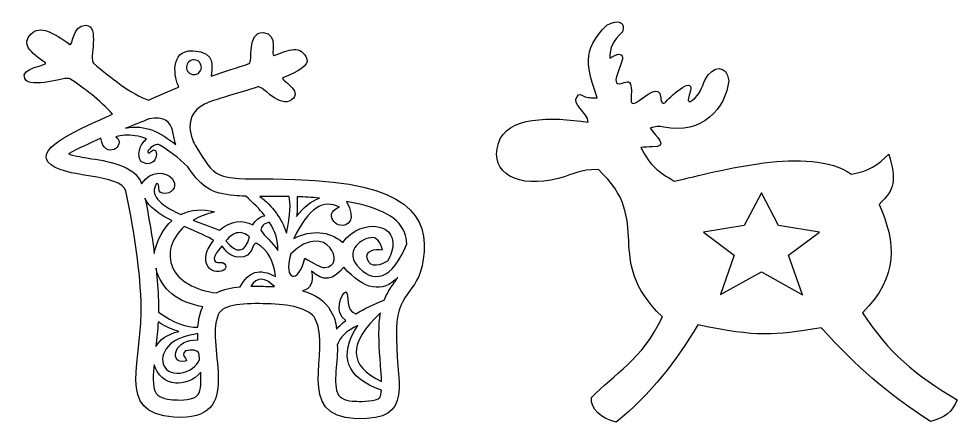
# Model space of a CAD drawing. Header units: centimetres. Extents: x -1 to 124, y -94 to 8.
# Drawn here: x -1.25 to 22.6, y -48.22 to -37.97 of the extents above; entities that cross this region are included whole.
import ezdxf

# ---------------------------------------------------------------- set-up
doc = ezdxf.new("R2010")
doc.units = ezdxf.units.CM
doc.header["$MEASUREMENT"] = 0
doc.layers.add('layer 1', color=7, linetype='Continuous')

msp = doc.modelspace()

# ---------------------------------------------------------------- linework, layer by layer
at = {"layer": 'layer 1', "color": 250}
for points, knots in [([(8.34876, -45.8409), (8.37906, -44.80028), (8.97801, -44.9919), (9.05095, -43.88653), (9.05095, -43.88653), (9.12353, -42.7867), (8.34916, -42.04105), (5.21738, -42.03759), (5.21738, -42.03759), (3.69944, -42.03591), (3.77544, -42.04105), (3.23467, -41.18235), (3.23467, -41.18235), (3.20089, -41.12873), (2.79619, -40.36861), (3.61107, -40.07489), (3.61107, -40.07489), (3.82058, -39.99936), (4.32861, -39.8615), (4.8297, -39.69828), (4.8297, -39.69828), (4.95111, -39.65876), (5.37666, -40.25135), (5.68721, -40.02638), (5.68721, -40.02638), (5.99773, -39.80138), (5.3779, -39.50528), (5.46518, -39.46946), (5.46518, -39.46946), (5.85471, -39.30956), (6.13063, -39.14216), (6.07415, -38.99371), (6.07415, -38.99371), (5.9265, -38.6058), (5.61757, -38.76175), (5.23922, -38.89589), (5.23922, -38.89589), (5.13323, -38.93348), (5.38217, -38.34375), (4.96208, -38.31859), (4.96208, -38.31859), (4.54198, -38.29346), (4.71043, -39.07384), (4.60882, -39.10659), (4.60882, -39.10659), (4.30678, -39.20393), (3.97992, -39.30711), (3.64041, -39.42101), (3.64041, -39.42101), (3.64861, -39.26635), (3.80546, -38.79105), (3.18334, -38.77788), (3.18334, -38.77788), (2.56121, -38.76471), (2.71347, -39.48469), (2.82067, -39.70306), (2.82067, -39.70306), (2.57809, -39.79629), (2.28978, -39.92351), (2.04858, -40.0327), (2.04858, -40.0327), (1.60508, -39.88089), (1.11293, -39.48004), (0.65022, -39.09709), (0.65022, -39.09709), (0.53644, -39.00289), (0.82176, -38.13699), (0.45998, -38.1314), (0.45998, -38.1314), (0.09822, -38.1258), (0.13829, -38.68058), (0.05356, -38.61743), (0.05356, -38.61743), (-0.36413, -38.30608), (-0.71862, -38.12979), (-0.93339, -38.34968), (-0.93339, -38.34968), (-1.18317, -38.60543), (-0.96726, -38.81693), (-0.56577, -39.08651), (-0.56577, -39.08651), (-0.47089, -39.1502), (-1.24506, -39.20453), (-1.09196, -39.48705), (-1.09196, -39.48705), (-0.93887, -39.76959), (-0.05132, -39.41841), (0.05502, -39.48946), (0.05502, -39.48946), (0.39728, -39.71808), (0.82588, -40.03993), (1.13919, -40.39234), (1.13919, -40.39234), (0.33144, -40.75319), (-0.81177, -41.23135), (-0.50041, -41.60771), (-0.50041, -41.60771), (-0.14191, -42.04108), (1.37192, -41.88735), (1.47201, -42.34604), (1.47201, -42.34604), (1.66283, -43.22064), (1.81942, -44.18119), (1.86214, -45.15103), (1.86214, -45.15103), (1.92841, -46.65419), (1.17196, -48.00175), (2.69823, -48.09178), (2.69823, -48.09178), (4.5587, -48.20151), (3.46661, -46.33909), (3.82069, -45.49053), (3.82069, -45.49053), (3.94317, -45.19698), (4.51986, -45.1997), (5.06775, -45.20841), (5.06775, -45.20841), (5.60235, -45.21693), (6.14425, -45.3206), (6.28765, -45.59216), (6.28765, -45.59216), (6.71596, -46.40328), (5.71702, -48.07618), (7.33145, -48.12943), (7.33145, -48.12943), (8.87033, -48.18021), (8.30862, -47.22018), (8.34876, -45.8409)], [0, 0, 0, 0, 0.03030303, 0.03030303, 0.03030303, 0.03030303, 0.06060606, 0.06060606, 0.06060606, 0.06060606, 0.09090909, 0.09090909, 0.09090909, 0.09090909, 0.12121212, 0.12121212, 0.12121212, 0.12121212, 0.15151515, 0.15151515, 0.15151515, 0.15151515, 0.18181818, 0.18181818, 0.18181818, 0.18181818, 0.21212121, 0.21212121, 0.21212121, 0.21212121, 0.24242424, 0.24242424, 0.24242424, 0.24242424, 0.27272727, 0.27272727, 0.27272727, 0.27272727, 0.3030303, 0.3030303, 0.3030303, 0.3030303, 0.33333333, 0.33333333, 0.33333333, 0.33333333, 0.36363636, 0.36363636, 0.36363636, 0.36363636, 0.39393939, 0.39393939, 0.39393939, 0.39393939, 0.42424242, 0.42424242, 0.42424242, 0.42424242, 0.45454545, 0.45454545, 0.45454545, 0.45454545, 0.48484848, 0.48484848, 0.48484848, 0.48484848, 0.51515152, 0.51515152, 0.51515152, 0.51515152, 0.54545455, 0.54545455, 0.54545455, 0.54545455, 0.57575758, 0.57575758, 0.57575758, 0.57575758, 0.60606061, 0.60606061, 0.60606061, 0.60606061, 0.63636364, 0.63636364, 0.63636364, 0.63636364, 0.66666667, 0.66666667, 0.66666667, 0.66666667, 0.6969697, 0.6969697, 0.6969697, 0.6969697, 0.72727273, 0.72727273, 0.72727273, 0.72727273, 0.75757576, 0.75757576, 0.75757576, 0.75757576, 0.78787879, 0.78787879, 0.78787879, 0.78787879, 0.81818182, 0.81818182, 0.81818182, 0.81818182, 0.84848485, 0.84848485, 0.84848485, 0.84848485, 0.87878788, 0.87878788, 0.87878788, 0.87878788, 0.90909091, 0.90909091, 0.90909091, 0.90909091, 0.93939394, 0.93939394, 0.93939394, 0.93939394, 1, 1, 1, 1]), ([(13.47894, -41.79763), (14.91706, -43.1109), (13.55545, -44.05929), (15.10542, -45.54191), (15.10542, -45.54191), (14.60495, -46.62056), (13.87325, -46.99713), (13.30441, -47.59351), (13.30441, -47.59351), (13.27494, -47.89079), (13.55125, -48.12355), (13.93386, -48.21916), (13.93386, -48.21916), (14.8104, -47.51792), (15.47127, -46.63226), (16.00492, -45.74707), (16.00492, -45.74707), (17.55624, -46.05739), (17.89579, -46.02571), (19.14092, -45.81621), (19.14092, -45.81621), (20.07832, -46.83795), (20.74584, -47.43449), (21.91527, -48.1977), (21.91527, -48.1977), (22.30215, -48.10182), (22.46501, -47.96357), (22.59674, -47.64712), (22.59674, -47.64712), (21.50879, -47.01652), (20.86183, -46.45597), (20.19135, -45.43767), (20.19135, -45.43767), (21.11679, -44.51263), (21.03789, -43.64707), (20.61094, -42.68373), (20.61094, -42.68373), (21.02525, -42.29888), (21.04189, -42.06877), (20.86276, -41.40605), (20.86276, -41.40605), (20.58008, -41.67635), (20.34203, -41.85279), (19.90968, -41.91319), (19.90968, -41.91319), (18.81363, -41.17819), (16.57979, -41.83448), (15.40749, -42.09131), (15.40749, -42.09131), (14.97796, -41.84306), (14.83054, -41.734), (14.55607, -41.24143), (14.55607, -41.24143), (14.63993, -41.22928), (14.76755, -41.22036), (14.84701, -41.22202), (14.84701, -41.22202), (15.30789, -41.2317), (14.93028, -40.93814), (14.79918, -40.75056), (14.79918, -40.75056), (14.92413, -40.69414), (15.03079, -40.6945), (15.13916, -40.7174), (15.13916, -40.7174), (16.12423, -40.92558), (16.71522, -40.23877), (16.79186, -39.54246), (16.79186, -39.54246), (16.75835, -39.12459), (16.37558, -39.14767), (16.19633, -39.50919), (16.19633, -39.50919), (16.09475, -39.73265), (16.07759, -39.86148), (15.87243, -40.03523), (15.87243, -40.03523), (15.69831, -40.15954), (15.78093, -39.93359), (15.79716, -39.88476), (15.79716, -39.88476), (15.97633, -39.34546), (15.33706, -39.90491), (15.19672, -40.07353), (15.19672, -40.07353), (15.11674, -40.16961), (15.07492, -40.08568), (15.06447, -39.97212), (15.06447, -39.97212), (15.03175, -39.61723), (14.68308, -39.93015), (14.4938, -40.06047), (14.4938, -40.06047), (14.1591, -40.29093), (14.41653, -39.79639), (14.26901, -39.58244), (14.26901, -39.58244), (14.24593, -39.54898), (14.20013, -39.56774), (14.13363, -39.58996), (14.13363, -39.58996), (13.92097, -39.66107), (13.8972, -39.57881), (13.9525, -39.41708), (13.9525, -39.41708), (13.9525, -39.41708), (14.07984, -39.04475), (14.07984, -39.04475), (14.07984, -39.04475), (14.1148, -38.90507), (14.06217, -38.81887), (13.899, -38.89647), (13.899, -38.89647), (13.85505, -38.91969), (13.8111, -38.94291), (13.76715, -38.96613), (13.76715, -38.96613), (13.76795, -38.70315), (13.84874, -38.52896), (14.09486, -38.29747), (14.09486, -38.29747), (14.17189, -38.04729), (13.99469, -37.96641), (13.69666, -38.1253), (13.69666, -38.1253), (13.02477, -38.79185), (13.20171, -39.22414), (13.45011, -39.97813), (13.45011, -39.97813), (13.29714, -39.98212), (13.20479, -39.96836), (13.11408, -39.93662), (13.11408, -39.93662), (13.01917, -39.90343), (13.00194, -39.85678), (12.93734, -39.93849), (12.93734, -39.93849), (12.77808, -40.13997), (13.21895, -40.35105), (13.21792, -40.59354), (13.21792, -40.59354), (12.26629, -40.45418), (11.14934, -40.44044), (10.93877, -41.13257), (10.93877, -41.13257), (10.70158, -41.91223), (11.45481, -42.28097), (12.45442, -42.02741), (12.45442, -42.02741), (12.93739, -41.89603), (12.96787, -41.79816), (13.47894, -41.79763)], [0, 0, 0, 0, 0.02564103, 0.02564103, 0.02564103, 0.02564103, 0.05128205, 0.05128205, 0.05128205, 0.05128205, 0.07692308, 0.07692308, 0.07692308, 0.07692308, 0.1025641, 0.1025641, 0.1025641, 0.1025641, 0.12820513, 0.12820513, 0.12820513, 0.12820513, 0.15384615, 0.15384615, 0.15384615, 0.15384615, 0.17948718, 0.17948718, 0.17948718, 0.17948718, 0.20512821, 0.20512821, 0.20512821, 0.20512821, 0.23076923, 0.23076923, 0.23076923, 0.23076923, 0.25641026, 0.25641026, 0.25641026, 0.25641026, 0.28205128, 0.28205128, 0.28205128, 0.28205128, 0.30769231, 0.30769231, 0.30769231, 0.30769231, 0.33333333, 0.33333333, 0.33333333, 0.33333333, 0.35897436, 0.35897436, 0.35897436, 0.35897436, 0.38461538, 0.38461538, 0.38461538, 0.38461538, 0.41025641, 0.41025641, 0.41025641, 0.41025641, 0.43589744, 0.43589744, 0.43589744, 0.43589744, 0.46153846, 0.46153846, 0.46153846, 0.46153846, 0.48717949, 0.48717949, 0.48717949, 0.48717949, 0.51282051, 0.51282051, 0.51282051, 0.51282051, 0.53846154, 0.53846154, 0.53846154, 0.53846154, 0.56410256, 0.56410256, 0.56410256, 0.56410256, 0.58974359, 0.58974359, 0.58974359, 0.58974359, 0.61538462, 0.61538462, 0.61538462, 0.61538462, 0.64102564, 0.64102564, 0.64102564, 0.64102564, 0.66666667, 0.66666667, 0.66666667, 0.66666667, 0.69230769, 0.69230769, 0.69230769, 0.69230769, 0.71794872, 0.71794872, 0.71794872, 0.71794872, 0.74358974, 0.74358974, 0.74358974, 0.74358974, 0.76923077, 0.76923077, 0.76923077, 0.76923077, 0.79487179, 0.79487179, 0.79487179, 0.79487179, 0.82051282, 0.82051282, 0.82051282, 0.82051282, 0.84615385, 0.84615385, 0.84615385, 0.84615385, 0.87179487, 0.87179487, 0.87179487, 0.87179487, 0.8974359, 0.8974359, 0.8974359, 0.8974359, 0.92307692, 0.92307692, 0.92307692, 0.92307692, 0.94871795, 0.94871795, 0.94871795, 0.94871795, 1, 1, 1, 1]), ([(3.39306, -39.2063), (3.38837, -39.31024), (3.30029, -39.3907), (3.19633, -39.386), (3.19633, -39.386), (3.09237, -39.3813), (3.01191, -39.29323), (3.01659, -39.18926), (3.01659, -39.18926), (3.02131, -39.0853), (3.10937, -39.00485), (3.21334, -39.00954), (3.21334, -39.00954), (3.31729, -39.01426), (3.39776, -39.10231), (3.39306, -39.2063)], [0, 0, 0, 0, 0.2, 0.2, 0.2, 0.2, 0.4, 0.4, 0.4, 0.4, 0.6, 0.6, 0.6, 0.6, 1, 1, 1, 1]), ([(2.67077, -40.84345), (2.68828, -40.94359), (2.70823, -41.0546), (2.74286, -41.15878), (2.74286, -41.15878), (2.33901, -40.85743), (1.98913, -40.63973), (1.46772, -40.74885), (1.46772, -40.74885), (1.68288, -40.66324), (1.88912, -40.58233), (2.07121, -40.50749), (2.07121, -40.50749), (2.41503, -40.44118), (2.61988, -40.55224), (2.67077, -40.84345)], [0, 0, 0, 0, 0.2, 0.2, 0.2, 0.2, 0.4, 0.4, 0.4, 0.4, 0.6, 0.6, 0.6, 0.6, 1, 1, 1, 1]), ([(4.70446, -43.20374), (4.43083, -43.06266), (4.15112, -43.10136), (3.85869, -43.33468), (3.85869, -43.33468), (3.60734, -43.24705), (3.38379, -43.16383), (3.18853, -43.08389), (3.18853, -43.08389), (3.19003, -43.08301), (3.19154, -43.08214), (3.19306, -43.08128), (3.19306, -43.08128), (3.34378, -42.99401), (3.52303, -42.92316), (3.73067, -42.87584), (3.73067, -42.87584), (3.42182, -42.78864), (3.12517, -42.81545), (2.87422, -42.94254), (2.87422, -42.94254), (2.87298, -42.94316), (2.87172, -42.94379), (2.87048, -42.94441), (2.87048, -42.94441), (2.29186, -42.66988), (2.07974, -42.42658), (2.25566, -42.15656), (2.25566, -42.15656), (2.38498, -42.14389), (2.20516, -42.4255), (2.48932, -42.40288), (2.48932, -42.40288), (2.70849, -42.38544), (2.78194, -42.1684), (2.64877, -42.02366), (2.64877, -42.02366), (2.50049, -41.86258), (2.11912, -41.78985), (1.87678, -42.15929), (1.87678, -42.15929), (1.69103, -41.65739), (0.97282, -41.5853), (0.51517, -41.50806), (0.51517, -41.50806), (0.42844, -41.49341), (0.19128, -41.45376), (0.01831, -41.40278), (0.01831, -41.40278), (0.25711, -41.26606), (0.54488, -41.13219), (0.84293, -41.00474), (0.84293, -41.00474), (0.92391, -41.5774), (1.51929, -41.19425), (1.22436, -40.96465), (1.22436, -40.96465), (1.29566, -40.9448), (1.36853, -40.93233), (1.44292, -40.92723), (1.44292, -40.92723), (1.62051, -40.91508), (1.80701, -40.94495), (2.00236, -41.01678), (2.00236, -41.01678), (1.95784, -41.0605), (1.87964, -41.1411), (1.83951, -41.24158), (1.83951, -41.24158), (1.80249, -41.33423), (1.80064, -41.44575), (1.82242, -41.51948), (1.82242, -41.51948), (1.84446, -41.59408), (1.90158, -41.61868), (1.95422, -41.63846), (1.95422, -41.63846), (2.10184, -41.69394), (2.29862, -41.57219), (2.23976, -41.33249), (2.23976, -41.33249), (2.23188, -41.30055), (2.19016, -41.29033), (2.15196, -41.30996), (2.15196, -41.30996), (2.11864, -41.32709), (2.08979, -41.37204), (2.06408, -41.37998), (2.06408, -41.37998), (2.03198, -41.38986), (2.02367, -41.33746), (2.04219, -41.31474), (2.04219, -41.31474), (2.12904, -41.2083), (2.25813, -41.1267), (2.33473, -41.17464), (2.33473, -41.17464), (2.55846, -41.31468), (2.80309, -41.49068), (3.05378, -41.72695), (3.05378, -41.72695), (3.18302, -41.92619), (3.32917, -42.11969), (3.51738, -42.24551), (3.51738, -42.24551), (3.72921, -42.3871), (3.96561, -42.43566), (4.21533, -42.4576), (4.21533, -42.4576), (4.32221, -42.46696), (4.41012, -42.47188), (4.51977, -42.47509), (4.51977, -42.47509), (4.71023, -42.63915), (4.87216, -42.80105), (5.00355, -42.97004), (5.00355, -42.97004), (4.86978, -42.99905), (4.77008, -43.07696), (4.70446, -43.20374)], [0, 0, 0, 0, 0.03225806, 0.03225806, 0.03225806, 0.03225806, 0.06451613, 0.06451613, 0.06451613, 0.06451613, 0.09677419, 0.09677419, 0.09677419, 0.09677419, 0.12903226, 0.12903226, 0.12903226, 0.12903226, 0.16129032, 0.16129032, 0.16129032, 0.16129032, 0.19354839, 0.19354839, 0.19354839, 0.19354839, 0.22580645, 0.22580645, 0.22580645, 0.22580645, 0.25806452, 0.25806452, 0.25806452, 0.25806452, 0.29032258, 0.29032258, 0.29032258, 0.29032258, 0.32258065, 0.32258065, 0.32258065, 0.32258065, 0.35483871, 0.35483871, 0.35483871, 0.35483871, 0.38709677, 0.38709677, 0.38709677, 0.38709677, 0.41935484, 0.41935484, 0.41935484, 0.41935484, 0.4516129, 0.4516129, 0.4516129, 0.4516129, 0.48387097, 0.48387097, 0.48387097, 0.48387097, 0.51612903, 0.51612903, 0.51612903, 0.51612903, 0.5483871, 0.5483871, 0.5483871, 0.5483871, 0.58064516, 0.58064516, 0.58064516, 0.58064516, 0.61290323, 0.61290323, 0.61290323, 0.61290323, 0.64516129, 0.64516129, 0.64516129, 0.64516129, 0.67741935, 0.67741935, 0.67741935, 0.67741935, 0.70967742, 0.70967742, 0.70967742, 0.70967742, 0.74193548, 0.74193548, 0.74193548, 0.74193548, 0.77419355, 0.77419355, 0.77419355, 0.77419355, 0.80645161, 0.80645161, 0.80645161, 0.80645161, 0.83870968, 0.83870968, 0.83870968, 0.83870968, 0.87096774, 0.87096774, 0.87096774, 0.87096774, 0.90322581, 0.90322581, 0.90322581, 0.90322581, 0.93548387, 0.93548387, 0.93548387, 0.93548387, 1, 1, 1, 1]), ([(16.58335, -44.97575), (16.58335, -44.97575), (16.92604, -43.9734), (16.92604, -43.9734), (16.92604, -43.9734), (16.92604, -43.9734), (16.15036, -43.38904), (16.15036, -43.38904), (16.15036, -43.38904), (16.15036, -43.38904), (17.18756, -43.22203), (17.18756, -43.22203), (17.18756, -43.22203), (17.18756, -43.22203), (17.62006, -42.38695), (17.62006, -42.38695), (17.62006, -42.38695), (17.62006, -42.38695), (18.05366, -43.22252), (18.05366, -43.22252), (18.05366, -43.22252), (18.05366, -43.22252), (19.094, -43.39023), (19.094, -43.39023), (19.094, -43.39023), (19.094, -43.39023), (18.3121, -43.97436), (18.3121, -43.97436), (18.3121, -43.97436), (18.3121, -43.97436), (18.66627, -44.98559), (18.66627, -44.98559), (18.66627, -44.98559), (18.66627, -44.98559), (17.6218, -44.39426), (17.6218, -44.39426), (17.6218, -44.39426), (17.6218, -44.39426), (16.58335, -44.97575), (16.58335, -44.97575)], [0, 0, 0, 0, 0.09090909, 0.09090909, 0.09090909, 0.09090909, 0.18181818, 0.18181818, 0.18181818, 0.18181818, 0.27272727, 0.27272727, 0.27272727, 0.27272727, 0.36363636, 0.36363636, 0.36363636, 0.36363636, 0.45454545, 0.45454545, 0.45454545, 0.45454545, 0.54545455, 0.54545455, 0.54545455, 0.54545455, 0.63636364, 0.63636364, 0.63636364, 0.63636364, 0.72727273, 0.72727273, 0.72727273, 0.72727273, 0.81818182, 0.81818182, 0.81818182, 0.81818182, 1, 1, 1, 1]), ([(2.64581, -43.0972), (2.43094, -43.28519), (2.27104, -43.56638), (2.19821, -43.92758), (2.19821, -43.92758), (2.13788, -43.45666), (2.05686, -42.98801), (1.96138, -42.52373), (1.96138, -42.52373), (2.05081, -42.74578), (2.33069, -42.93508), (2.64397, -43.09625), (2.64397, -43.09625), (2.64457, -43.09656), (2.64517, -43.09688), (2.64581, -43.0972)], [0, 0, 0, 0, 0.2, 0.2, 0.2, 0.2, 0.4, 0.4, 0.4, 0.4, 0.6, 0.6, 0.6, 0.6, 1, 1, 1, 1]), ([(5.55835, -43.41275), (5.44016, -43.044), (5.21268, -42.73308), (4.87595, -42.47999), (4.87595, -42.47999), (4.99463, -42.48015), (5.10096, -42.47931), (5.21691, -42.47946), (5.21691, -42.47946), (5.32828, -42.47956), (5.46011, -42.48009), (5.62313, -42.4834), (5.62313, -42.4834), (5.6684, -42.63278), (5.6468, -42.94255), (5.55835, -43.41275)], [0, 0, 0, 0, 0.2, 0.2, 0.2, 0.2, 0.4, 0.4, 0.4, 0.4, 0.6, 0.6, 0.6, 0.6, 1, 1, 1, 1]), ([(8.61192, -43.68338), (8.253, -44.61219), (7.74643, -44.72278), (7.34096, -44.2255), (7.34096, -44.2255), (7.07978, -43.90524), (7.36145, -43.58554), (7.69757, -43.52996), (7.69757, -43.52996), (7.83705, -43.50695), (7.93587, -43.60815), (7.99536, -43.84173), (7.99536, -43.84173), (7.79741, -43.78776), (7.54583, -43.86533), (7.61227, -44.07489), (7.61227, -44.07489), (7.69046, -44.32125), (7.96626, -44.22283), (8.12158, -44.12691), (8.12158, -44.12691), (8.16827, -44.04584), (8.20238, -43.96983), (8.22531, -43.89909), (8.22531, -43.89909), (8.46588, -43.15696), (7.47977, -42.99566), (6.98587, -43.64879), (6.98587, -43.64879), (6.6185, -43.35308), (6.20443, -43.32015), (5.74371, -43.55001), (5.74371, -43.55001), (6.12138, -42.76296), (6.49075, -42.5455), (6.90077, -42.75658), (6.90077, -42.75658), (6.78567, -42.78625), (6.59728, -42.93846), (6.76133, -43.12126), (6.76133, -43.12126), (6.80447, -43.16934), (6.86196, -43.20531), (6.91816, -43.21518), (6.91816, -43.21518), (7.11616, -43.24991), (7.34336, -43.07599), (7.0792, -42.60825), (7.0792, -42.60825), (7.77046, -42.72645), (8.38982, -42.95283), (8.55688, -43.39919), (8.55688, -43.39919), (8.59482, -43.5006), (8.60935, -43.57463), (8.61192, -43.68338)], [0, 0, 0, 0, 0.06666667, 0.06666667, 0.06666667, 0.06666667, 0.13333333, 0.13333333, 0.13333333, 0.13333333, 0.2, 0.2, 0.2, 0.2, 0.26666667, 0.26666667, 0.26666667, 0.26666667, 0.33333333, 0.33333333, 0.33333333, 0.33333333, 0.4, 0.4, 0.4, 0.4, 0.46666667, 0.46666667, 0.46666667, 0.46666667, 0.53333333, 0.53333333, 0.53333333, 0.53333333, 0.6, 0.6, 0.6, 0.6, 0.66666667, 0.66666667, 0.66666667, 0.66666667, 0.73333333, 0.73333333, 0.73333333, 0.73333333, 0.8, 0.8, 0.8, 0.8, 0.86666667, 0.86666667, 0.86666667, 0.86666667, 1, 1, 1, 1]), ([(6.39261, -42.52224), (6.17551, -42.60398), (5.98173, -42.75994), (5.81121, -42.99008), (5.81121, -42.99008), (5.82531, -42.91228), (5.83218, -42.74534), (5.83187, -42.48931), (5.83187, -42.48931), (6.01102, -42.49533), (6.19791, -42.50631), (6.39261, -42.52224)], [0, 0, 0, 0, 0.25, 0.25, 0.25, 0.25, 0.5, 0.5, 0.5, 0.5, 1, 1, 1, 1]), ([(5.33458, -43.85145), (5.20231, -43.64858), (5.00012, -43.49209), (4.90451, -43.34078), (4.90451, -43.34078), (4.90851, -43.24094), (4.98125, -43.17176), (5.11925, -43.13255), (5.11925, -43.13255), (5.27328, -43.37041), (5.35046, -43.60536), (5.33458, -43.85145)], [0, 0, 0, 0, 0.25, 0.25, 0.25, 0.25, 0.5, 0.5, 0.5, 0.5, 1, 1, 1, 1]), ([(6.02035, -44.05358), (5.86398, -44.71678), (5.46195, -44.64448), (5.66531, -43.93804), (5.66531, -43.93804), (6.5832, -43.05161), (7.10202, -44.27264), (6.5314, -44.28769), (6.5314, -44.28769), (6.40236, -44.29109), (6.26938, -44.18164), (6.02035, -44.05358)], [0, 0, 0, 0, 0.25, 0.25, 0.25, 0.25, 0.5, 0.5, 0.5, 0.5, 1, 1, 1, 1]), ([(5.27327, -44.5191), (4.87926, -44.29661), (4.58172, -44.38314), (4.38061, -44.77879), (4.38061, -44.77879), (4.15528, -44.79913), (3.95513, -44.83438), (3.77611, -44.93325), (3.77611, -44.93325), (3.23542, -44.86786), (2.80807, -44.62173), (2.66374, -44.28858), (2.66374, -44.28858), (2.51868, -43.9537), (2.61903, -43.5487), (2.96058, -43.24743), (2.96058, -43.24743), (3.28001, -43.39113), (3.58063, -43.50818), (3.70337, -43.60336), (3.70337, -43.60336), (3.70353, -43.6035), (3.70372, -43.60364), (3.70392, -43.6038), (3.70392, -43.6038), (3.70044, -43.60863), (3.69682, -43.61344), (3.69313, -43.61819), (3.69313, -43.61819), (3.66976, -43.64819), (3.56442, -43.77545), (3.52843, -43.91861), (3.52843, -43.91861), (3.36212, -44.57989), (4.224, -44.4224), (3.97286, -44.18245), (3.97286, -44.18245), (3.92226, -44.13408), (3.82009, -44.17823), (3.76346, -44.15035), (3.76346, -44.15035), (3.61071, -44.07524), (3.91322, -43.73484), (3.91882, -43.74175), (3.91882, -43.74175), (4.01116, -43.85573), (4.10746, -44.00843), (4.3418, -44.02421), (4.3418, -44.02421), (4.73572, -44.05074), (4.67546, -43.60933), (4.80263, -43.6778), (4.80263, -43.6778), (5.07806, -43.82614), (5.24475, -44.14235), (5.27327, -44.5191)], [0, 0, 0, 0, 0.06666667, 0.06666667, 0.06666667, 0.06666667, 0.13333333, 0.13333333, 0.13333333, 0.13333333, 0.2, 0.2, 0.2, 0.2, 0.26666667, 0.26666667, 0.26666667, 0.26666667, 0.33333333, 0.33333333, 0.33333333, 0.33333333, 0.4, 0.4, 0.4, 0.4, 0.46666667, 0.46666667, 0.46666667, 0.46666667, 0.53333333, 0.53333333, 0.53333333, 0.53333333, 0.6, 0.6, 0.6, 0.6, 0.66666667, 0.66666667, 0.66666667, 0.66666667, 0.73333333, 0.73333333, 0.73333333, 0.73333333, 0.8, 0.8, 0.8, 0.8, 0.86666667, 0.86666667, 0.86666667, 0.86666667, 1, 1, 1, 1]), ([(4.61533, -43.50544), (4.52136, -43.91573), (4.27497, -43.94994), (4.01742, -43.61353), (4.01742, -43.61353), (4.12002, -43.48576), (4.22413, -43.4155), (4.32976, -43.40275), (4.32976, -43.40275), (4.40871, -43.39194), (4.48722, -43.41483), (4.56833, -43.47006), (4.56833, -43.47006), (4.58377, -43.48051), (4.59923, -43.49214), (4.61473, -43.50495), (4.61473, -43.50495), (4.61493, -43.50511), (4.61513, -43.50528), (4.61533, -43.50544)], [0, 0, 0, 0, 0.16666667, 0.16666667, 0.16666667, 0.16666667, 0.33333333, 0.33333333, 0.33333333, 0.33333333, 0.5, 0.5, 0.5, 0.5, 0.66666667, 0.66666667, 0.66666667, 0.66666667, 1, 1, 1, 1]), ([(2.24176, -44.30268), (2.24341, -44.30959), (2.24506, -44.31648), (2.24681, -44.32343), (2.24681, -44.32343), (2.37764, -44.84438), (2.77148, -45.16516), (3.42836, -45.28568), (3.42836, -45.28568), (3.42116, -45.30029), (3.41934, -45.30491), (3.41288, -45.32034), (3.41288, -45.32034), (3.34897, -45.47355), (3.31857, -45.63411), (3.30731, -45.80403), (3.30731, -45.80403), (3.01879, -45.82231), (2.68553, -45.695), (2.30738, -45.42203), (2.30738, -45.42203), (2.30718, -45.4219), (2.30698, -45.42171), (2.30677, -45.42156), (2.30677, -45.42156), (2.30859, -45.32425), (2.30782, -45.22738), (2.30359, -45.13155), (2.30359, -45.13155), (2.29176, -44.8636), (2.27168, -44.5958), (2.24443, -44.32861), (2.24443, -44.32861), (2.24356, -44.31995), (2.24267, -44.31133), (2.24176, -44.30268)], [0, 0, 0, 0, 0.1, 0.1, 0.1, 0.1, 0.2, 0.2, 0.2, 0.2, 0.3, 0.3, 0.3, 0.3, 0.4, 0.4, 0.4, 0.4, 0.5, 0.5, 0.5, 0.5, 0.6, 0.6, 0.6, 0.6, 0.7, 0.7, 0.7, 0.7, 0.8, 0.8, 0.8, 0.8, 1, 1, 1, 1]), ([(6.67837, -45.38579), (6.53788, -45.1197), (6.27167, -44.96941), (5.9637, -44.88171), (5.9637, -44.88171), (6.17237, -44.83164), (6.2483, -44.66473), (6.19148, -44.38099), (6.19148, -44.38099), (6.47827, -44.64728), (6.75172, -44.61433), (7.01181, -44.28211), (7.01181, -44.28211), (7.53328, -44.8595), (7.99197, -44.94571), (8.38791, -44.54079), (8.38791, -44.54079), (8.36182, -44.57891), (8.33277, -44.61934), (8.30045, -44.66345), (8.30045, -44.66345), (8.17995, -44.82779), (8.10283, -44.95411), (8.04123, -45.11316), (8.04123, -45.11316), (7.77996, -45.22276), (7.53537, -45.33304), (7.3193, -45.46163), (7.3193, -45.46163), (7.0372, -45.39688), (7.16122, -44.96863), (7.06468, -44.902), (7.06468, -44.902), (6.94426, -44.93848), (6.74622, -45.43723), (7.06273, -45.63495), (7.06273, -45.63495), (6.97606, -45.70203), (6.89628, -45.77464), (6.82453, -45.85421), (6.82453, -45.85421), (6.80771, -45.64423), (6.77768, -45.57385), (6.67837, -45.38579)], [0, 0, 0, 0, 0.08333333, 0.08333333, 0.08333333, 0.08333333, 0.16666667, 0.16666667, 0.16666667, 0.16666667, 0.25, 0.25, 0.25, 0.25, 0.33333333, 0.33333333, 0.33333333, 0.33333333, 0.41666667, 0.41666667, 0.41666667, 0.41666667, 0.5, 0.5, 0.5, 0.5, 0.58333333, 0.58333333, 0.58333333, 0.58333333, 0.66666667, 0.66666667, 0.66666667, 0.66666667, 0.75, 0.75, 0.75, 0.75, 0.83333333, 0.83333333, 0.83333333, 0.83333333, 1, 1, 1, 1]), ([(5.24851, -44.77229), (5.18388, -44.76884), (5.13366, -44.76754), (5.07478, -44.7666), (5.07478, -44.7666), (4.94583, -44.76455), (4.80247, -44.76056), (4.64901, -44.76406), (4.64901, -44.76406), (4.81615, -44.52164), (5.01595, -44.5244), (5.24851, -44.77229)], [0, 0, 0, 0, 0.25, 0.25, 0.25, 0.25, 0.5, 0.5, 0.5, 0.5, 1, 1, 1, 1]), ([(7.97278, -47.18054), (7.12193, -46.79141), (7.11281, -46.21195), (7.9454, -45.44209), (7.9454, -45.44209), (7.92121, -45.56543), (7.91136, -45.68094), (7.90708, -45.82805), (7.90708, -45.82805), (7.89482, -46.24905), (7.94068, -46.64579), (7.96673, -47.06283), (7.96673, -47.06283), (7.96857, -47.09254), (7.97106, -47.12946), (7.97278, -47.18054)], [0, 0, 0, 0, 0.2, 0.2, 0.2, 0.2, 0.4, 0.4, 0.4, 0.4, 0.6, 0.6, 0.6, 0.6, 1, 1, 1, 1]), ([(2.29698, -45.66776), (2.29739, -45.66804), (2.29779, -45.66828), (2.29818, -45.66851), (2.29818, -45.66851), (2.50733, -45.79878), (2.68209, -45.87915), (2.82249, -45.90963), (2.82249, -45.90963), (2.51667, -45.98461), (2.33281, -46.12918), (2.24128, -46.29598), (2.24128, -46.29598), (2.26333, -46.09024), (2.28459, -45.87956), (2.29691, -45.66915), (2.29691, -45.66915), (2.29692, -45.6687), (2.29697, -45.66823), (2.29698, -45.66776)], [0, 0, 0, 0, 0.16666667, 0.16666667, 0.16666667, 0.16666667, 0.33333333, 0.33333333, 0.33333333, 0.33333333, 0.5, 0.5, 0.5, 0.5, 0.66666667, 0.66666667, 0.66666667, 0.66666667, 1, 1, 1, 1]), ([(6.87961, -47.52988), (6.7116, -47.26063), (6.87578, -46.60614), (6.84778, -46.2571), (6.84778, -46.2571), (6.90721, -46.06415), (7.07991, -45.89745), (7.36585, -45.75701), (7.36585, -45.75701), (6.86816, -46.53804), (7.06962, -47.0876), (7.97033, -47.40568), (7.97033, -47.40568), (7.96473, -47.48659), (7.9525, -47.54966), (7.92606, -47.58775), (7.92606, -47.58775), (7.8522, -47.69413), (7.4514, -47.69126), (7.34605, -47.68778), (7.34605, -47.68778), (7.20898, -47.68326), (6.96302, -47.66356), (6.87961, -47.52988)], [0, 0, 0, 0, 0.14285714, 0.14285714, 0.14285714, 0.14285714, 0.28571429, 0.28571429, 0.28571429, 0.28571429, 0.42857143, 0.42857143, 0.42857143, 0.42857143, 0.57142857, 0.57142857, 0.57142857, 0.57142857, 0.71428571, 0.71428571, 0.71428571, 0.71428571, 1, 1, 1, 1]), ([(3.33104, -46.46329), (3.33643, -46.5174), (3.34208, -46.57099), (3.34746, -46.62386), (3.34746, -46.62386), (3.29849, -46.78158), (3.06413, -46.95286), (2.85457, -46.97359), (2.85457, -46.97359), (2.38832, -47.01975), (2.25721, -46.54764), (2.61086, -46.22906), (2.61086, -46.22906), (2.75064, -46.10311), (3.03863, -46.00879), (3.30172, -45.96836), (3.30172, -45.96836), (3.30144, -46.02545), (3.30266, -46.07125), (3.30531, -46.12783), (3.30531, -46.12783), (2.68496, -46.10603), (2.61106, -46.67389), (2.89416, -46.67401), (2.89416, -46.67401), (3.20069, -46.67414), (2.80347, -46.53405), (2.99321, -46.40495), (2.99321, -46.40495), (3.16693, -46.36234), (3.28207, -46.39034), (3.33104, -46.46329)], [0, 0, 0, 0, 0.11111111, 0.11111111, 0.11111111, 0.11111111, 0.22222222, 0.22222222, 0.22222222, 0.22222222, 0.33333333, 0.33333333, 0.33333333, 0.33333333, 0.44444444, 0.44444444, 0.44444444, 0.44444444, 0.55555556, 0.55555556, 0.55555556, 0.55555556, 0.66666667, 0.66666667, 0.66666667, 0.66666667, 0.77777778, 0.77777778, 0.77777778, 0.77777778, 1, 1, 1, 1]), ([(3.37649, -46.94554), (3.39003, -47.16186), (3.38703, -47.40291), (3.31082, -47.5185), (3.31082, -47.5185), (3.21244, -47.66763), (2.87214, -47.65939), (2.72426, -47.65068), (2.72426, -47.65068), (2.59077, -47.64279), (2.33138, -47.61649), (2.24619, -47.49011), (2.24619, -47.49011), (2.13504, -47.32523), (2.17554, -46.94381), (2.19418, -46.75691), (2.19418, -46.75691), (2.26514, -47.00565), (2.47912, -47.21239), (2.74206, -47.22706), (2.74206, -47.22706), (2.92567, -47.23731), (3.19328, -47.18116), (3.37649, -46.94554)], [0, 0, 0, 0, 0.14285714, 0.14285714, 0.14285714, 0.14285714, 0.28571429, 0.28571429, 0.28571429, 0.28571429, 0.42857143, 0.42857143, 0.42857143, 0.42857143, 0.57142857, 0.57142857, 0.57142857, 0.57142857, 0.71428571, 0.71428571, 0.71428571, 0.71428571, 1, 1, 1, 1])]:
    msp.add_open_spline(points, degree=3, knots=knots, dxfattribs=at)

doc.saveas('drawing.dxf')
